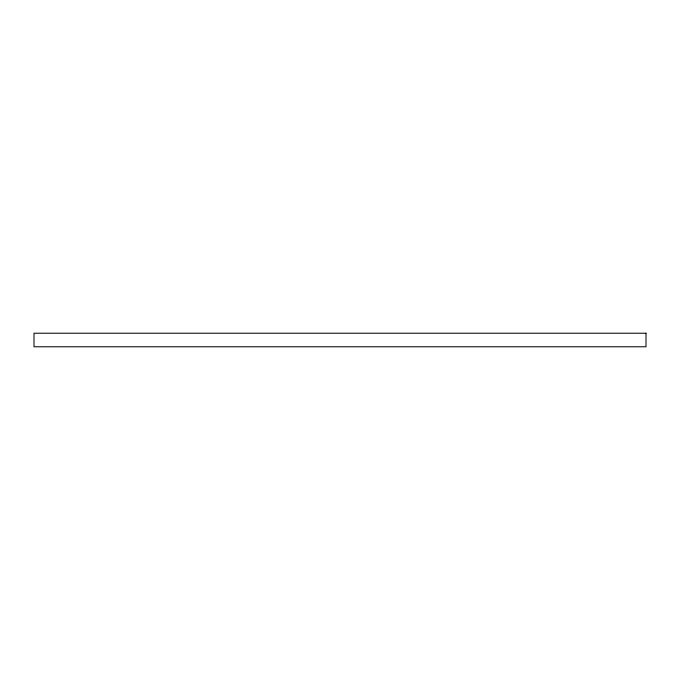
<?xml version="1.0" encoding="UTF-8"?>
<svg xmlns="http://www.w3.org/2000/svg" width="680" height="680" viewBox="0 0 680 680"><rect width="100%" height="100%" fill="white"/><g stroke="black" fill="none" stroke-linecap="round" stroke-linejoin="round"><path stroke-width="1.02" d="M646 333.225L34 333.225L34 346.774L646 346.774L646 333.225"/></g></svg>
